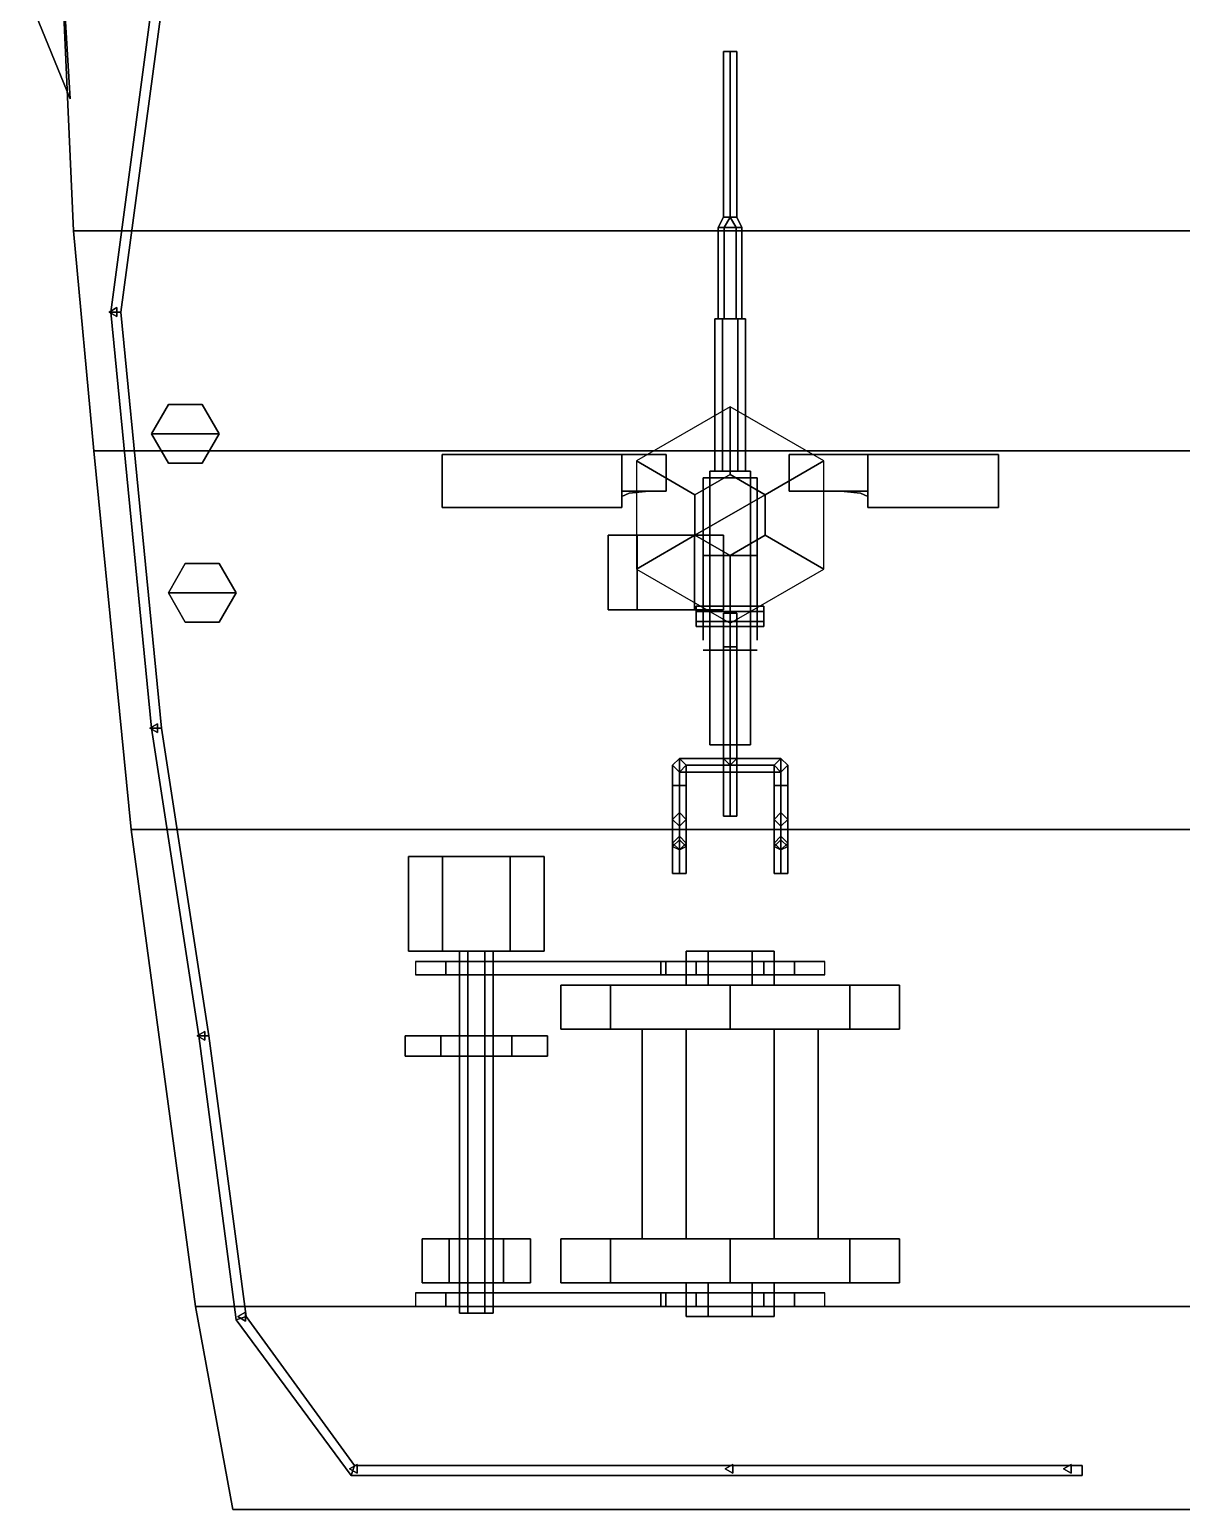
# Model space of a CAD drawing. Header units: millimetres. Extents: x -5.1 to 5.1, y -40.8 to 17.6.
# Drawn here: x -5.07 to -1.667, y -17.38 to -13.005 of the extents above; entities that cross this region are included whole.
import ezdxf

# ---------------------------------------------------------------- set-up
doc = ezdxf.new("R2010")
doc.units = ezdxf.units.MM
for name, color, linetype in [('gun', 1, 'Continuous'), ('sleeve', 5, 'Continuous'), ('turret', 2, 'Continuous')]:
    doc.layers.add(name, color=color, linetype=linetype)

msp = doc.modelspace()

# ---------------------------------------------------------------- linework, layer by layer
for points in [[(-5.07, -12.72, 0.15), (-4.98, -12.72, 0.15), (-4.95, -13.21, 0.2), (-5.06, -12.94, 0.17)], [(-5.06, -12.94, 0.35), (-4.95, -13.21, 0.33), (-4.98, -12.72, 0.37), (-5.07, -12.72, 0.37)], [(4.98, -12.72, 2.76), (-4.98, -12.72, 2.76), (-4.94, -13.6, 2.76), (4.94, -13.6, 2.76)], [(4.94, -13.6, -0.89), (-4.94, -13.6, -0.89), (-4.98, -12.72, -1.02), (4.98, -12.72, -1.02)], [(-4.94, -13.6, -0.89), (-4.94, -13.6, 2.76), (-4.98, -12.72, 2.76), (-4.98, -12.72, -1.02)], [(-4.69, -12.79, 3.64), (-4.66, -12.79, 3.64), (-4.8, -13.84, 3.68), (-4.83, -13.84, 3.68)], [(-4.83, -13.84, 3.68), (-4.8, -13.84, 3.68), (-4.66, -12.79, 3.64), (-4.69, -12.79, 3.64)], [(-5.06, -12.94, 0.17), (-4.95, -13.21, 0.2), (-4.95, -13.21, 0.33), (-5.06, -12.94, 0.35)], [(4.88, -14.25, -0.78), (-4.88, -14.25, -0.78), (-4.94, -13.6, -0.89), (4.94, -13.6, -0.89)], [(4.94, -13.6, 2.76), (-4.94, -13.6, 2.76), (-4.88, -14.25, 2.76), (4.88, -14.25, 2.76)], [(-4.88, -14.25, -0.78), (-4.88, -14.25, 2.76), (-4.94, -13.6, 2.76), (-4.94, -13.6, -0.89)], [(-4.8125, -13.827, 2.76), (-4.835, -13.84, 2.76), (-4.835, -13.84, 3.68), (-4.8125, -13.827, 3.68)], [(-4.835, -13.84, 2.76), (-4.8125, -13.853, 2.76), (-4.8125, -13.853, 3.68), (-4.835, -13.84, 3.68)], [(-4.83, -13.84, 3.68), (-4.8, -13.84, 3.68), (-4.68, -15.07, 3.68), (-4.71, -15.07, 3.68)], [(-4.71, -15.07, 3.68), (-4.68, -15.07, 3.68), (-4.8, -13.84, 3.68), (-4.83, -13.84, 3.68)], [(-4.8125, -13.853, 2.76), (-4.8125, -13.827, 2.76), (-4.8125, -13.827, 3.68), (-4.8125, -13.853, 3.68)], [(-4.66, -14.1134, 2.76), (-4.71, -14.2, 2.76), (-4.71, -14.2, 3.14), (-4.66, -14.1134, 3.14)], [(-4.56, -14.1134, 3.14), (-4.66, -14.1134, 3.14), (-4.71, -14.2, 3.14), (-4.51, -14.2, 3.14)], [(-4.56, -14.1134, 2.76), (-4.66, -14.1134, 2.76), (-4.66, -14.1134, 3.14), (-4.56, -14.1134, 3.14)], [(-4.51, -14.2, 2.76), (-4.56, -14.1134, 2.76), (-4.56, -14.1134, 3.14), (-4.51, -14.2, 3.14)], [(-3.1039, -14.38, 3.76), (-3, -14.32, 3.76), (-3, -14.12, 2.76), (-3.2771, -14.28, 2.76)], [(-3, -14.32, 3.76), (-2.8961, -14.38, 3.76), (-2.7229, -14.28, 2.76), (-3, -14.12, 2.76)], [(-4.71, -14.2, 2.76), (-4.66, -14.2866, 2.76), (-4.66, -14.2866, 3.14), (-4.71, -14.2, 3.14)], [(-4.51, -14.2, 3.14), (-4.71, -14.2, 3.14), (-4.66, -14.2866, 3.14), (-4.56, -14.2866, 3.14)], [(-4.56, -14.2866, 2.76), (-4.51, -14.2, 2.76), (-4.51, -14.2, 3.14), (-4.56, -14.2866, 3.14)], [(4.88, -14.25, 2.76), (-4.88, -14.25, 2.76), (-4.77, -15.37, 2.76), (4.77, -15.37, 2.76)], [(4.77, -15.37, -0.53), (-4.77, -15.37, -0.53), (-4.88, -14.25, -0.78), (4.88, -14.25, -0.78)], [(-4.77, -15.37, -0.53), (-4.77, -15.37, 2.76), (-4.88, -14.25, 2.76), (-4.88, -14.25, -0.78)], [(-4.66, -14.2866, 2.76), (-4.56, -14.2866, 2.76), (-4.56, -14.2866, 3.14), (-4.66, -14.2866, 3.14)], [(-3.1039, -14.5, 3.76), (-3.1039, -14.38, 3.76), (-3.2771, -14.28, 2.76), (-3.2771, -14.6, 2.76)], [(-2.8961, -14.38, 3.76), (-2.8961, -14.5, 3.76), (-2.7229, -14.6, 2.76), (-2.7229, -14.28, 2.76)], [(-3, -14.56, 3.76), (-3.1039, -14.5, 3.76), (-3.2771, -14.6, 2.76), (-3, -14.76, 2.76)], [(-2.8961, -14.5, 3.76), (-3, -14.56, 3.76), (-3, -14.76, 2.76), (-2.7229, -14.6, 2.76)], [(-4.61, -14.5834, 2.76), (-4.66, -14.67, 2.76), (-4.66, -14.67, 3.14), (-4.61, -14.5834, 3.14)], [(-4.51, -14.5834, 3.14), (-4.61, -14.5834, 3.14), (-4.66, -14.67, 3.14), (-4.46, -14.67, 3.14)], [(-4.51, -14.5834, 2.76), (-4.61, -14.5834, 2.76), (-4.61, -14.5834, 3.14), (-4.51, -14.5834, 3.14)], [(-4.46, -14.67, 2.76), (-4.51, -14.5834, 2.76), (-4.51, -14.5834, 3.14), (-4.46, -14.67, 3.14)], [(-4.66, -14.67, 2.76), (-4.61, -14.7566, 2.76), (-4.61, -14.7566, 3.14), (-4.66, -14.67, 3.14)], [(-4.46, -14.67, 3.14), (-4.66, -14.67, 3.14), (-4.61, -14.7566, 3.14), (-4.51, -14.7566, 3.14)], [(-4.51, -14.7566, 2.76), (-4.46, -14.67, 2.76), (-4.46, -14.67, 3.14), (-4.51, -14.7566, 3.14)], [(-4.61, -14.7566, 2.76), (-4.51, -14.7566, 2.76), (-4.51, -14.7566, 3.14), (-4.61, -14.7566, 3.14)], [(-4.6925, -15.057, 2.76), (-4.715, -15.07, 2.76), (-4.715, -15.07, 3.68), (-4.6925, -15.057, 3.68)], [(-4.715, -15.07, 2.76), (-4.6925, -15.083, 2.76), (-4.6925, -15.083, 3.68), (-4.715, -15.07, 3.68)], [(-4.71, -15.07, 3.68), (-4.68, -15.07, 3.68), (-4.54, -15.98, 3.68), (-4.57, -15.98, 3.68)], [(-4.57, -15.98, 3.68), (-4.54, -15.98, 3.68), (-4.68, -15.07, 3.68), (-4.71, -15.07, 3.68)], [(-4.6925, -15.083, 2.76), (-4.6925, -15.057, 2.76), (-4.6925, -15.057, 3.68), (-4.6925, -15.083, 3.68)], [(4.58, -16.78, -0.09), (-4.58, -16.78, -0.09), (-4.77, -15.37, -0.53), (4.77, -15.37, -0.53)], [(4.77, -15.37, 2.76), (-4.77, -15.37, 2.76), (-4.58, -16.78, 2.76), (4.58, -16.78, 2.76)], [(-4.58, -16.78, -0.09), (-4.58, -16.78, 2.76), (-4.77, -15.37, 2.76), (-4.77, -15.37, -0.53)], [(-3.95, -15.73, 3.19), (-3.85, -15.73, 3.3632), (-3.85, -15.45, 3.3632), (-3.95, -15.45, 3.19)], [(-3.85, -15.73, 3.0168), (-3.95, -15.73, 3.19), (-3.95, -15.45, 3.19), (-3.85, -15.45, 3.0168)], [(-3.85, -15.45, 3.3632), (-3.65, -15.45, 3.3632), (-3.55, -15.45, 3.19), (-3.95, -15.45, 3.19)], [(-3.95, -15.45, 3.19), (-3.55, -15.45, 3.19), (-3.65, -15.45, 3.0168), (-3.85, -15.45, 3.0168)], [(-3.85, -15.73, 3.3632), (-3.65, -15.73, 3.3632), (-3.65, -15.45, 3.3632), (-3.85, -15.45, 3.3632)], [(-3.65, -15.73, 3.0168), (-3.85, -15.73, 3.0168), (-3.85, -15.45, 3.0168), (-3.65, -15.45, 3.0168)], [(-3.65, -15.73, 3.3632), (-3.55, -15.73, 3.19), (-3.55, -15.45, 3.19), (-3.65, -15.45, 3.3632)], [(-3.55, -15.73, 3.19), (-3.65, -15.73, 3.0168), (-3.65, -15.45, 3.0168), (-3.55, -15.45, 3.19)], [(-3.95, -15.73, 3.19), (-3.55, -15.73, 3.19), (-3.65, -15.73, 3.3632), (-3.85, -15.73, 3.3632)], [(-3.85, -15.73, 3.0168), (-3.65, -15.73, 3.0168), (-3.55, -15.73, 3.19), (-3.95, -15.73, 3.19)], [(-3.8, -16.8, 3.19), (-3.775, -16.8, 3.2333), (-3.775, -15.73, 3.2333), (-3.8, -15.73, 3.19)], [(-3.775, -16.8, 3.1467), (-3.8, -16.8, 3.19), (-3.8, -15.73, 3.19), (-3.775, -15.73, 3.1467)], [(-3.775, -16.8, 3.2333), (-3.725, -16.8, 3.2333), (-3.725, -15.73, 3.2333), (-3.775, -15.73, 3.2333)], [(-3.725, -16.8, 3.1467), (-3.775, -16.8, 3.1467), (-3.775, -15.73, 3.1467), (-3.725, -15.73, 3.1467)], [(-3.725, -16.8, 3.2333), (-3.7, -16.8, 3.19), (-3.7, -15.73, 3.19), (-3.725, -15.73, 3.2333)], [(-3.7, -16.8, 3.19), (-3.725, -16.8, 3.1467), (-3.725, -15.73, 3.1467), (-3.7, -15.73, 3.19)], [(-2.87, -15.73, 3.37), (-3.13, -15.73, 3.37), (-3.065, -15.73, 3.4826), (-2.935, -15.73, 3.4826)], [(-3.065, -15.73, 3.4826), (-3.13, -15.73, 3.37), (-3.13, -15.83, 3.37), (-3.065, -15.83, 3.4826)], [(-2.935, -15.73, 3.2574), (-3.065, -15.73, 3.2574), (-3.13, -15.73, 3.37), (-2.87, -15.73, 3.37)], [(-3.13, -15.73, 3.37), (-3.065, -15.73, 3.2574), (-3.065, -15.83, 3.2574), (-3.13, -15.83, 3.37)], [(-3.065, -15.73, 3.2574), (-2.935, -15.73, 3.2574), (-2.935, -15.83, 3.2574), (-3.065, -15.83, 3.2574)], [(-2.935, -15.73, 3.4826), (-3.065, -15.73, 3.4826), (-3.065, -15.83, 3.4826), (-2.935, -15.83, 3.4826)], [(-2.87, -15.73, 3.37), (-2.935, -15.73, 3.4826), (-2.935, -15.83, 3.4826), (-2.87, -15.83, 3.37)], [(-2.935, -15.73, 3.2574), (-2.87, -15.73, 3.37), (-2.87, -15.83, 3.37), (-2.935, -15.83, 3.2574)], [(-3.84, -15.76, 3.27), (-3.93, -15.76, 2.76), (-3.93, -15.8, 2.76), (-3.84, -15.8, 3.27)], [(-3.2048, -15.76, 3.27), (-3.28, -15.76, 2.76), (-3.93, -15.76, 2.76), (-3.84, -15.76, 3.27)], [(-3.2048, -15.76, 3.27), (-3.84, -15.76, 3.27), (-3.84, -15.8, 3.27), (-3.2048, -15.8, 3.27)], [(-2.81, -15.76, 3.37), (-2.72, -15.76, 2.76), (-3.28, -15.76, 2.76), (-3.19, -15.76, 3.37)], [(-3.19, -15.76, 3.37), (-3.2048, -15.76, 3.27), (-3.2048, -15.8, 3.27), (-3.19, -15.8, 3.37)], [(-2.9, -15.76, 3.54), (-2.81, -15.76, 3.37), (-3.19, -15.76, 3.37), (-3.1, -15.76, 3.54)], [(-3.1, -15.76, 3.54), (-3.19, -15.76, 3.37), (-3.19, -15.8, 3.37), (-3.1, -15.8, 3.54)], [(-3.1, -15.8, 3.54), (-2.9, -15.8, 3.54), (-2.9, -15.76, 3.54), (-3.1, -15.76, 3.54)], [(-2.9, -15.8, 3.54), (-2.81, -15.8, 3.37), (-2.81, -15.76, 3.37), (-2.9, -15.76, 3.54)], [(-2.81, -15.8, 3.37), (-2.72, -15.8, 2.76), (-2.72, -15.76, 2.76), (-2.81, -15.76, 3.37)], [(-3.93, -15.8, 2.76), (-3.28, -15.8, 2.76), (-3.2048, -15.8, 3.27), (-3.84, -15.8, 3.27)], [(-3.5, -15.96, 3.37), (-3.3536, -15.96, 3.7236), (-3.3536, -15.83, 3.7236), (-3.5, -15.83, 3.37)], [(-3.3536, -15.96, 3.0164), (-3.5, -15.96, 3.37), (-3.5, -15.83, 3.37), (-3.3536, -15.83, 3.0164)], [(-3, -15.83, 2.87), (-3.3536, -15.83, 3.0164), (-3.5, -15.83, 3.37), (-2.6464, -15.83, 3.0164)], [(-2.6464, -15.83, 3.0164), (-3.5, -15.83, 3.37), (-3.3536, -15.83, 3.7236), (-2.5, -15.83, 3.37)], [(-3.3536, -15.96, 3.7236), (-3, -15.96, 3.87), (-3, -15.83, 3.87), (-3.3536, -15.83, 3.7236)], [(-3, -15.96, 2.87), (-3.3536, -15.96, 3.0164), (-3.3536, -15.83, 3.0164), (-3, -15.83, 2.87)], [(-2.5, -15.83, 3.37), (-3.3536, -15.83, 3.7236), (-3, -15.83, 3.87), (-2.6464, -15.83, 3.7236)], [(-3.28, -15.8, 2.76), (-2.72, -15.8, 2.76), (-2.81, -15.8, 3.37), (-3.19, -15.8, 3.37)], [(-3.19, -15.8, 3.37), (-2.81, -15.8, 3.37), (-2.9, -15.8, 3.54), (-3.1, -15.8, 3.54)], [(-3, -15.96, 3.87), (-2.6464, -15.96, 3.7236), (-2.6464, -15.83, 3.7236), (-3, -15.83, 3.87)], [(-2.6464, -15.96, 3.0164), (-3, -15.96, 2.87), (-3, -15.83, 2.87), (-2.6464, -15.83, 3.0164)], [(-2.6464, -15.96, 3.7236), (-2.5, -15.96, 3.37), (-2.5, -15.83, 3.37), (-2.6464, -15.83, 3.7236)], [(-2.5, -15.96, 3.37), (-2.6464, -15.96, 3.0164), (-2.6464, -15.83, 3.0164), (-2.5, -15.83, 3.37)], [(-4.5525, -15.967, 2.76), (-4.575, -15.98, 2.76), (-4.575, -15.98, 3.68), (-4.5525, -15.967, 3.68)], [(-4.5525, -15.993, 2.76), (-4.5525, -15.967, 2.76), (-4.5525, -15.967, 3.68), (-4.5525, -15.993, 3.68)], [(-3.5, -15.96, 3.37), (-2.6464, -15.96, 3.0164), (-2.5, -15.96, 3.37), (-3.3536, -15.96, 3.7236)], [(-3.3536, -15.96, 3.0164), (-3, -15.96, 2.87), (-2.6464, -15.96, 3.0164), (-3.5, -15.96, 3.37)], [(-3.3536, -15.96, 3.7236), (-2.5, -15.96, 3.37), (-2.6464, -15.96, 3.7236), (-3, -15.96, 3.87)], [(-3.26, -16.58, 3.37), (-3.13, -16.58, 3.5952), (-3.13, -15.96, 3.5952), (-3.26, -15.96, 3.37)], [(-3.13, -16.58, 3.1448), (-3.26, -16.58, 3.37), (-3.26, -15.96, 3.37), (-3.13, -15.96, 3.1448)], [(-3.13, -16.58, 3.5952), (-2.87, -16.58, 3.5952), (-2.87, -15.96, 3.5952), (-3.13, -15.96, 3.5952)], [(-2.87, -16.58, 3.1448), (-3.13, -16.58, 3.1448), (-3.13, -15.96, 3.1448), (-2.87, -15.96, 3.1448)], [(-2.87, -16.58, 3.5952), (-2.74, -16.58, 3.37), (-2.74, -15.96, 3.37), (-2.87, -15.96, 3.5952)], [(-2.74, -16.58, 3.37), (-2.87, -16.58, 3.1448), (-2.87, -15.96, 3.1448), (-2.74, -15.96, 3.37)], [(-4.575, -15.98, 2.76), (-4.5525, -15.993, 2.76), (-4.5525, -15.993, 3.68), (-4.575, -15.98, 3.68)], [(-4.57, -15.98, 3.68), (-4.54, -15.98, 3.68), (-4.43, -16.81, 3.68), (-4.46, -16.82, 3.68)], [(-4.46, -16.82, 3.68), (-4.43, -16.81, 3.68), (-4.54, -15.98, 3.68), (-4.57, -15.98, 3.68)], [(-3.96, -16.04, 3.19), (-3.855, -16.04, 3.3719), (-3.855, -15.98, 3.3719), (-3.96, -15.98, 3.19)], [(-3.855, -16.04, 3.0081), (-3.96, -16.04, 3.19), (-3.96, -15.98, 3.19), (-3.855, -15.98, 3.0081)], [(-3.855, -15.98, 3.3719), (-3.645, -15.98, 3.3719), (-3.54, -15.98, 3.19), (-3.96, -15.98, 3.19)], [(-3.96, -15.98, 3.19), (-3.54, -15.98, 3.19), (-3.645, -15.98, 3.0081), (-3.855, -15.98, 3.0081)], [(-3.855, -16.04, 3.3719), (-3.645, -16.04, 3.3719), (-3.645, -15.98, 3.3719), (-3.855, -15.98, 3.3719)], [(-3.645, -16.04, 3.0081), (-3.855, -16.04, 3.0081), (-3.855, -15.98, 3.0081), (-3.645, -15.98, 3.0081)], [(-3.645, -16.04, 3.3719), (-3.54, -16.04, 3.19), (-3.54, -15.98, 3.19), (-3.645, -15.98, 3.3719)], [(-3.54, -16.04, 3.19), (-3.645, -16.04, 3.0081), (-3.645, -15.98, 3.0081), (-3.54, -15.98, 3.19)], [(-3.96, -16.04, 3.19), (-3.54, -16.04, 3.19), (-3.645, -16.04, 3.3719), (-3.855, -16.04, 3.3719)], [(-3.855, -16.04, 3.0081), (-3.645, -16.04, 3.0081), (-3.54, -16.04, 3.19), (-3.96, -16.04, 3.19)], [(-3.91, -16.71, 3.19), (-3.83, -16.71, 3.3286), (-3.83, -16.58, 3.3286), (-3.91, -16.58, 3.19)], [(-3.83, -16.71, 3.0514), (-3.91, -16.71, 3.19), (-3.91, -16.58, 3.19), (-3.83, -16.58, 3.0514)], [(-3.83, -16.58, 3.3286), (-3.67, -16.58, 3.3286), (-3.59, -16.58, 3.19), (-3.91, -16.58, 3.19)], [(-3.91, -16.58, 3.19), (-3.59, -16.58, 3.19), (-3.67, -16.58, 3.0514), (-3.83, -16.58, 3.0514)], [(-3.83, -16.71, 3.3286), (-3.67, -16.71, 3.3286), (-3.67, -16.58, 3.3286), (-3.83, -16.58, 3.3286)], [(-3.67, -16.71, 3.0514), (-3.83, -16.71, 3.0514), (-3.83, -16.58, 3.0514), (-3.67, -16.58, 3.0514)], [(-3.67, -16.71, 3.3286), (-3.59, -16.71, 3.19), (-3.59, -16.58, 3.19), (-3.67, -16.58, 3.3286)], [(-3.59, -16.71, 3.19), (-3.67, -16.71, 3.0514), (-3.67, -16.58, 3.0514), (-3.59, -16.58, 3.19)], [(-3.5, -16.71, 3.37), (-3.3536, -16.71, 3.7236), (-3.3536, -16.58, 3.7236), (-3.5, -16.58, 3.37)], [(-3.3536, -16.71, 3.0164), (-3.5, -16.71, 3.37), (-3.5, -16.58, 3.37), (-3.3536, -16.58, 3.0164)], [(-2.6464, -16.58, 3.0164), (-3.5, -16.58, 3.37), (-3.3536, -16.58, 3.7236), (-2.5, -16.58, 3.37)], [(-3, -16.58, 2.87), (-3.3536, -16.58, 3.0164), (-3.5, -16.58, 3.37), (-2.6464, -16.58, 3.0164)], [(-3.3536, -16.71, 3.7236), (-3, -16.71, 3.87), (-3, -16.58, 3.87), (-3.3536, -16.58, 3.7236)], [(-3, -16.71, 2.87), (-3.3536, -16.71, 3.0164), (-3.3536, -16.58, 3.0164), (-3, -16.58, 2.87)], [(-2.5, -16.58, 3.37), (-3.3536, -16.58, 3.7236), (-3, -16.58, 3.87), (-2.6464, -16.58, 3.7236)], [(-3, -16.71, 3.87), (-2.6464, -16.71, 3.7236), (-2.6464, -16.58, 3.7236), (-3, -16.58, 3.87)], [(-2.6464, -16.71, 3.0164), (-3, -16.71, 2.87), (-3, -16.58, 2.87), (-2.6464, -16.58, 3.0164)], [(-2.6464, -16.71, 3.7236), (-2.5, -16.71, 3.37), (-2.5, -16.58, 3.37), (-2.6464, -16.58, 3.7236)], [(-2.5, -16.71, 3.37), (-2.6464, -16.71, 3.0164), (-2.6464, -16.58, 3.0164), (-2.5, -16.58, 3.37)], [(-3.91, -16.71, 3.19), (-3.59, -16.71, 3.19), (-3.67, -16.71, 3.3286), (-3.83, -16.71, 3.3286)], [(-3.83, -16.71, 3.0514), (-3.67, -16.71, 3.0514), (-3.59, -16.71, 3.19), (-3.91, -16.71, 3.19)], [(-3.5, -16.71, 3.37), (-2.6464, -16.71, 3.0164), (-2.5, -16.71, 3.37), (-3.3536, -16.71, 3.7236)], [(-3.3536, -16.71, 3.0164), (-3, -16.71, 2.87), (-2.6464, -16.71, 3.0164), (-3.5, -16.71, 3.37)], [(-3.3536, -16.71, 3.7236), (-2.5, -16.71, 3.37), (-2.6464, -16.71, 3.7236), (-3, -16.71, 3.87)], [(-3.13, -16.81, 3.37), (-3.065, -16.81, 3.4826), (-3.065, -16.71, 3.4826), (-3.13, -16.71, 3.37)], [(-3.065, -16.81, 3.2574), (-3.13, -16.81, 3.37), (-3.13, -16.71, 3.37), (-3.065, -16.71, 3.2574)], [(-3.065, -16.81, 3.4826), (-2.935, -16.81, 3.4826), (-2.935, -16.71, 3.4826), (-3.065, -16.71, 3.4826)], [(-2.935, -16.81, 3.2574), (-3.065, -16.81, 3.2574), (-3.065, -16.71, 3.2574), (-2.935, -16.71, 3.2574)], [(-2.935, -16.81, 3.4826), (-2.87, -16.81, 3.37), (-2.87, -16.71, 3.37), (-2.935, -16.71, 3.4826)], [(-2.87, -16.81, 3.37), (-2.935, -16.81, 3.2574), (-2.935, -16.71, 3.2574), (-2.87, -16.71, 3.37)], [(-3.28, -16.74, 2.76), (-3.93, -16.74, 2.76), (-3.84, -16.74, 3.27), (-3.2048, -16.74, 3.27)], [(-3.84, -16.74, 3.27), (-3.93, -16.74, 2.76), (-3.93, -16.78, 2.76), (-3.84, -16.78, 3.27)], [(-3.2048, -16.74, 3.27), (-3.84, -16.74, 3.27), (-3.84, -16.78, 3.27), (-3.2048, -16.78, 3.27)], [(-2.72, -16.74, 2.76), (-3.28, -16.74, 2.76), (-3.19, -16.74, 3.37), (-2.81, -16.74, 3.37)], [(-3.19, -16.74, 3.37), (-3.2048, -16.74, 3.27), (-3.2048, -16.78, 3.27), (-3.19, -16.78, 3.37)], [(-2.81, -16.74, 3.37), (-3.19, -16.74, 3.37), (-3.1, -16.74, 3.54), (-2.9, -16.74, 3.54)], [(-3.1, -16.74, 3.54), (-3.19, -16.74, 3.37), (-3.19, -16.78, 3.37), (-3.1, -16.78, 3.54)], [(-2.9, -16.74, 3.54), (-3.1, -16.74, 3.54), (-3.1, -16.78, 3.54), (-2.9, -16.78, 3.54)], [(-2.9, -16.78, 3.54), (-2.81, -16.78, 3.37), (-2.81, -16.74, 3.37), (-2.9, -16.74, 3.54)], [(-2.81, -16.78, 3.37), (-2.72, -16.78, 2.76), (-2.72, -16.74, 2.76), (-2.81, -16.74, 3.37)], [(4.47, -17.38, 2.68), (-4.47, -17.38, 2.68), (-4.58, -16.78, -0.09), (4.58, -16.78, -0.09)], [(4.58, -16.78, 2.76), (-4.58, -16.78, 2.76), (-4.47, -17.38, 2.76), (4.47, -17.38, 2.76)], [(-4.47, -17.38, 2.68), (-4.47, -17.38, 2.76), (-4.58, -16.78, 2.76), (-4.58, -16.78, -0.09)], [(-4.4325, -16.797, 2.76), (-4.455, -16.81, 2.76), (-4.455, -16.81, 3.68), (-4.4325, -16.797, 3.68)], [(-4.4325, -16.823, 2.76), (-4.4325, -16.797, 2.76), (-4.4325, -16.797, 3.68), (-4.4325, -16.823, 3.68)], [(-3.84, -16.78, 3.27), (-3.93, -16.78, 2.76), (-3.28, -16.78, 2.76), (-3.2048, -16.78, 3.27)], [(-3.19, -16.78, 3.37), (-3.28, -16.78, 2.76), (-2.72, -16.78, 2.76), (-2.81, -16.78, 3.37)], [(-3.1, -16.78, 3.54), (-3.19, -16.78, 3.37), (-2.81, -16.78, 3.37), (-2.9, -16.78, 3.54)], [(-4.12, -17.28, 3.68), (-4.11, -17.25, 3.68), (-4.43, -16.81, 3.68), (-4.46, -16.82, 3.68)], [(-4.46, -16.82, 3.68), (-4.43, -16.81, 3.68), (-4.11, -17.25, 3.68), (-4.12, -17.28, 3.68)], [(-4.455, -16.81, 2.76), (-4.4325, -16.823, 2.76), (-4.4325, -16.823, 3.68), (-4.455, -16.81, 3.68)], [(-3.8, -16.8, 3.19), (-3.7, -16.8, 3.19), (-3.725, -16.8, 3.2333), (-3.775, -16.8, 3.2333)], [(-3.775, -16.8, 3.1467), (-3.725, -16.8, 3.1467), (-3.7, -16.8, 3.19), (-3.8, -16.8, 3.19)], [(-3.13, -16.81, 3.37), (-2.87, -16.81, 3.37), (-2.935, -16.81, 3.4826), (-3.065, -16.81, 3.4826)], [(-3.065, -16.81, 3.2574), (-2.935, -16.81, 3.2574), (-2.87, -16.81, 3.37), (-3.13, -16.81, 3.37)], [(-4.1025, -17.247, 2.76), (-4.125, -17.26, 2.76), (-4.125, -17.26, 3.68), (-4.1025, -17.247, 3.68)], [(-4.125, -17.26, 2.76), (-4.1025, -17.273, 2.76), (-4.1025, -17.273, 3.68), (-4.125, -17.26, 3.68)], [(-4.12, -17.28, 3.68), (-4.11, -17.25, 3.68), (-1.96, -17.25, 3.68), (-1.96, -17.28, 3.68)], [(-1.96, -17.28, 3.68), (-1.96, -17.25, 3.68), (-4.11, -17.25, 3.68), (-4.12, -17.28, 3.68)], [(-4.1025, -17.273, 2.76), (-4.1025, -17.247, 2.76), (-4.1025, -17.247, 3.68), (-4.1025, -17.273, 3.68)], [(-2.9925, -17.247, 2.76), (-3.015, -17.26, 2.76), (-3.015, -17.26, 3.68), (-2.9925, -17.247, 3.68)], [(-3.015, -17.26, 2.76), (-2.9925, -17.273, 2.76), (-2.9925, -17.273, 3.68), (-3.015, -17.26, 3.68)], [(-2.9925, -17.273, 2.76), (-2.9925, -17.247, 2.76), (-2.9925, -17.247, 3.68), (-2.9925, -17.273, 3.68)], [(-1.9925, -17.247, 2.76), (-2.015, -17.26, 2.76), (-2.015, -17.26, 3.68), (-1.9925, -17.247, 3.68)], [(-2.015, -17.26, 2.76), (-1.9925, -17.273, 2.76), (-1.9925, -17.273, 3.68), (-2.015, -17.26, 3.68)], [(-1.9925, -17.273, 2.76), (-1.9925, -17.247, 2.76), (-1.9925, -17.247, 3.68), (-1.9925, -17.273, 3.68)], [(4.47, -17.38, 2.76), (-4.47, -17.38, 2.76), (-4.47, -17.38, 2.68), (4.47, -17.38, 2.68)]]:
    msp.add_3dface(points)
at = {"layer": 'gun'}
for points in [[(-3, -13.07, 4.01), (-3.02, -13.07, 3.99), (-3.02, -13.56, 3.99), (-3, -13.56, 4.01)], [(-3.02, -13.07, 3.99), (-3, -13.07, 3.97), (-3, -13.56, 3.97), (-3.02, -13.56, 3.99)], [(-2.98, -13.07, 3.99), (-3, -13.07, 3.97), (-3.02, -13.07, 3.99), (-3, -13.07, 4.01)], [(-2.98, -13.07, 3.99), (-3, -13.07, 4.01), (-3, -13.56, 4.01), (-2.98, -13.56, 3.99)], [(-3, -13.07, 3.97), (-2.98, -13.07, 3.99), (-2.98, -13.56, 3.99), (-3, -13.56, 3.97)]]:
    msp.add_3dface(points, dxfattribs=at)
at = {"layer": 'sleeve'}
for points in [[(-3, -13.56, 4.01), (-3.02, -13.56, 3.99), (-3.035, -13.59, 3.99), (-3.0175, -13.59, 4.0203)], [(-3.02, -13.56, 3.99), (-3, -13.56, 3.97), (-3.0175, -13.59, 3.9597), (-3.035, -13.59, 3.99)], [(-3, -13.56, 4.01), (-3, -13.56, 4.01), (-3.0175, -13.59, 4.0203), (-2.9825, -13.59, 4.0203)], [(-3, -13.56, 3.97), (-3, -13.56, 3.97), (-2.9825, -13.59, 3.9597), (-3.0175, -13.59, 3.9597)], [(-2.98, -13.56, 3.99), (-3, -13.56, 4.01), (-2.9825, -13.59, 4.0203), (-2.965, -13.59, 3.99)], [(-3, -13.56, 3.97), (-2.98, -13.56, 3.99), (-2.965, -13.59, 3.99), (-2.9825, -13.59, 3.9597)], [(-3.0175, -13.59, 4.0203), (-3.035, -13.59, 3.99), (-3.035, -13.86, 3.99), (-3.0175, -13.86, 4.0203)], [(-3.035, -13.59, 3.99), (-3.0175, -13.59, 3.9597), (-3.0175, -13.86, 3.9597), (-3.035, -13.86, 3.99)], [(-2.9825, -13.59, 4.0203), (-3.0175, -13.59, 4.0203), (-3.0175, -13.86, 4.0203), (-2.9825, -13.86, 4.0203)], [(-3.0175, -13.59, 3.9597), (-2.9825, -13.59, 3.9597), (-2.9825, -13.86, 3.9597), (-3.0175, -13.86, 3.9597)], [(-2.965, -13.59, 3.99), (-2.9825, -13.59, 4.0203), (-2.9825, -13.86, 4.0203), (-2.965, -13.86, 3.99)], [(-2.9825, -13.59, 3.9597), (-2.965, -13.59, 3.99), (-2.965, -13.86, 3.99), (-2.9825, -13.86, 3.9597)], [(-3.0225, -13.86, 4.029), (-3.045, -13.86, 3.99), (-3.045, -14.31, 3.99), (-3.0225, -14.31, 4.029)], [(-3.045, -13.86, 3.99), (-3.0225, -13.86, 3.951), (-3.0225, -14.31, 3.951), (-3.045, -14.31, 3.99)], [(-2.955, -13.86, 3.99), (-3.045, -13.86, 3.99), (-3.0225, -13.86, 4.029), (-2.9775, -13.86, 4.029)], [(-2.9775, -13.86, 3.951), (-3.0225, -13.86, 3.951), (-3.045, -13.86, 3.99), (-2.955, -13.86, 3.99)], [(-2.9775, -13.86, 4.029), (-3.0225, -13.86, 4.029), (-3.0225, -14.31, 4.029), (-2.9775, -14.31, 4.029)], [(-3.0225, -13.86, 3.951), (-2.9775, -13.86, 3.951), (-2.9775, -14.31, 3.951), (-3.0225, -14.31, 3.951)], [(-2.955, -13.86, 3.99), (-2.9775, -13.86, 4.029), (-2.9775, -14.31, 4.029), (-2.955, -14.31, 3.99)], [(-2.9775, -13.86, 3.951), (-2.955, -13.86, 3.99), (-2.955, -14.31, 3.99), (-2.9775, -14.31, 3.951)], [(-3.06, -15.12, 4.06), (-2.94, -15.12, 4.06), (-2.94, -14.31, 4.06), (-3.06, -14.31, 4.06)], [(-3.06, -14.31, 4.06), (-3.06, -14.31, 3.94), (-3.06, -15.12, 3.94), (-3.06, -15.12, 4.06)], [(-2.94, -14.31, 4.06), (-2.94, -14.31, 3.94), (-3.06, -14.31, 3.94), (-3.06, -14.31, 4.06)], [(-3.06, -14.31, 3.94), (-2.94, -14.31, 3.94), (-2.94, -15.12, 3.94), (-3.06, -15.12, 3.94)], [(-2.94, -15.12, 4.06), (-2.94, -15.12, 3.94), (-2.94, -14.31, 3.94), (-2.94, -14.31, 4.06)], [(-3.275, -14.5, 4.2672), (-3.36, -14.5, 4.12), (-3.36, -14.72, 4.12), (-3.275, -14.72, 4.2672)], [(-3.36, -14.5, 4.12), (-3.275, -14.5, 3.9728), (-3.275, -14.72, 3.9728), (-3.36, -14.72, 4.12)], [(-3.02, -14.5, 4.12), (-3.36, -14.5, 4.12), (-3.275, -14.5, 4.2672), (-3.105, -14.5, 4.2672)], [(-3.105, -14.5, 3.9728), (-3.275, -14.5, 3.9728), (-3.36, -14.5, 4.12), (-3.02, -14.5, 4.12)], [(-3.105, -14.5, 4.2672), (-3.275, -14.5, 4.2672), (-3.275, -14.72, 4.2672), (-3.105, -14.72, 4.2672)], [(-3.275, -14.5, 3.9728), (-3.105, -14.5, 3.9728), (-3.105, -14.72, 3.9728), (-3.275, -14.72, 3.9728)], [(-3.02, -14.5, 4.12), (-3.105, -14.5, 4.2672), (-3.105, -14.72, 4.2672), (-3.02, -14.72, 4.12)], [(-3.105, -14.5, 3.9728), (-3.02, -14.5, 4.12), (-3.02, -14.72, 4.12), (-3.105, -14.72, 3.9728)], [(-3.275, -14.72, 3.9728), (-3.105, -14.72, 3.9728), (-3.02, -14.72, 4.12), (-3.36, -14.72, 4.12)], [(-3.36, -14.72, 4.12), (-3.02, -14.72, 4.12), (-3.105, -14.72, 4.2672), (-3.275, -14.72, 4.2672)], [(-2.9, -14.725, 4.006), (-2.9, -14.71, 3.98), (-3.1, -14.71, 3.98), (-3.1, -14.725, 4.006)], [(-2.9, -14.71, 3.98), (-2.9, -14.725, 3.954), (-3.1, -14.725, 3.954), (-3.1, -14.71, 3.98)], [(-3.1, -14.755, 4.006), (-3.1, -14.725, 4.006), (-3.1, -14.71, 3.98), (-3.1, -14.77, 3.98)], [(-3.1, -14.77, 3.98), (-3.1, -14.71, 3.98), (-3.1, -14.725, 3.954), (-3.1, -14.755, 3.954)], [(-2.9, -14.755, 4.006), (-2.9, -14.725, 4.006), (-3.1, -14.725, 4.006), (-3.1, -14.755, 4.006)], [(-2.9, -14.725, 3.954), (-2.9, -14.755, 3.954), (-3.1, -14.755, 3.954), (-3.1, -14.725, 3.954)], [(-3, -14.73, 3.94), (-3.02, -14.73, 3.92), (-3.02, -15.16, 3.92), (-3, -15.18, 3.94)], [(-3.02, -14.73, 3.92), (-3, -14.73, 3.9), (-3, -15.18, 3.9), (-3.02, -15.16, 3.92)], [(-2.98, -14.73, 3.92), (-3, -14.73, 3.94), (-3, -15.18, 3.94), (-2.98, -15.16, 3.92)], [(-3, -14.73, 3.9), (-2.98, -14.73, 3.92), (-2.98, -15.16, 3.92), (-3, -15.18, 3.9)], [(-2.9, -14.77, 3.98), (-2.9, -14.71, 3.98), (-2.9, -14.725, 4.006), (-2.9, -14.755, 4.006)], [(-2.9, -14.755, 3.954), (-2.9, -14.725, 3.954), (-2.9, -14.71, 3.98), (-2.9, -14.77, 3.98)], [(-2.9, -14.77, 3.98), (-2.9, -14.755, 4.006), (-3.1, -14.755, 4.006), (-3.1, -14.77, 3.98)], [(-2.9, -14.755, 3.954), (-2.9, -14.77, 3.98), (-3.1, -14.77, 3.98), (-3.1, -14.755, 3.954)], [(-3, -14.83, 4.33), (-3.02, -14.83, 4.31), (-3.02, -15.33, 4.31), (-3, -15.33, 4.33)], [(-3.02, -14.83, 4.31), (-3, -14.83, 4.29), (-3, -15.33, 4.29), (-3.02, -15.33, 4.31)], [(-2.98, -14.83, 4.31), (-3, -14.83, 4.29), (-3.02, -14.83, 4.31), (-3, -14.83, 4.33)], [(-2.98, -14.83, 4.31), (-3, -14.83, 4.33), (-3, -15.33, 4.33), (-2.98, -15.33, 4.31)], [(-3, -14.83, 4.29), (-2.98, -14.83, 4.31), (-2.98, -15.33, 4.31), (-3, -15.33, 4.29)], [(-3.08, -14.84, 4.41), (-3.04, -14.84, 4.4793), (-2.96, -14.84, 4.4793), (-2.92, -14.84, 4.41)], [(-2.92, -14.84, 4.41), (-2.96, -14.84, 4.4793), (-3.04, -14.84, 4.4793), (-3.08, -14.84, 4.41)], [(-2.96, -14.84, 4.3407), (-2.92, -14.84, 4.41), (-3.08, -14.84, 4.41), (-3.04, -14.84, 4.3407)], [(-3.04, -14.84, 4.3407), (-3.08, -14.84, 4.41), (-2.92, -14.84, 4.41), (-2.96, -14.84, 4.3407)], [(-3, -14.84, 4.06), (-3, -14.98, 4.3), (-3, -15.08, 4.3), (-3, -14.93, 4.06)], [(-3, -14.93, 4.06), (-3, -15.08, 4.3), (-3, -14.98, 4.3), (-3, -14.84, 4.06)], [(-3.06, -15.12, 3.94), (-2.94, -15.12, 3.94), (-2.94, -15.12, 4.06), (-3.06, -15.12, 4.06)], [(-3.15, -15.16, 3.92), (-3.17, -15.18, 3.9), (-3.17, -15.18, 4.1), (-3.15, -15.16, 4.12)], [(-3.15, -15.16, 4.12), (-3.17, -15.18, 4.1), (-3.17, -15.24, 4.16), (-3.15, -15.24, 4.18)], [(-3.17, -15.18, 3.9), (-3.15, -15.2, 3.92), (-3.15, -15.2, 4.08), (-3.17, -15.18, 4.1)], [(-3.17, -15.18, 4.1), (-3.15, -15.2, 4.08), (-3.15, -15.24, 4.14), (-3.17, -15.24, 4.16)], [(-3.13, -15.18, 3.9), (-3.15, -15.16, 3.92), (-3.15, -15.16, 4.12), (-3.13, -15.18, 4.1)], [(-3.15, -15.16, 3.92), (-3.13, -15.18, 3.94), (-2.87, -15.18, 3.94), (-2.85, -15.16, 3.92)], [(-3.13, -15.18, 3.9), (-3.15, -15.16, 3.92), (-2.85, -15.16, 3.92), (-2.87, -15.18, 3.9)], [(-3.13, -15.18, 4.1), (-3.15, -15.16, 4.12), (-3.15, -15.24, 4.18), (-3.13, -15.24, 4.16)], [(-3.15, -15.2, 3.92), (-3.13, -15.18, 3.9), (-3.13, -15.18, 4.1), (-3.15, -15.2, 4.08)], [(-3.13, -15.18, 3.94), (-3.15, -15.2, 3.92), (-2.85, -15.2, 3.92), (-2.87, -15.18, 3.94)], [(-3.15, -15.2, 3.92), (-3.13, -15.18, 3.9), (-2.87, -15.18, 3.9), (-2.85, -15.2, 3.92)], [(-3.15, -15.2, 4.08), (-3.13, -15.18, 4.1), (-3.13, -15.24, 4.16), (-3.15, -15.24, 4.14)], [(-2.85, -15.16, 3.92), (-2.87, -15.18, 3.9), (-2.87, -15.18, 4.1), (-2.85, -15.16, 4.12)], [(-2.85, -15.16, 4.12), (-2.87, -15.18, 4.1), (-2.87, -15.24, 4.16), (-2.85, -15.24, 4.18)], [(-2.87, -15.18, 3.9), (-2.85, -15.2, 3.92), (-2.85, -15.2, 4.08), (-2.87, -15.18, 4.1)], [(-2.87, -15.18, 4.1), (-2.85, -15.2, 4.08), (-2.85, -15.24, 4.14), (-2.87, -15.24, 4.16)], [(-2.83, -15.18, 3.9), (-2.85, -15.16, 3.92), (-2.85, -15.16, 4.12), (-2.83, -15.18, 4.1)], [(-2.83, -15.18, 4.1), (-2.85, -15.16, 4.12), (-2.85, -15.24, 4.18), (-2.83, -15.24, 4.16)], [(-2.85, -15.2, 3.92), (-2.83, -15.18, 3.9), (-2.83, -15.18, 4.1), (-2.85, -15.2, 4.08)], [(-2.85, -15.2, 4.08), (-2.83, -15.18, 4.1), (-2.83, -15.24, 4.16), (-2.85, -15.24, 4.14)], [(-3.15, -15.24, 4.18), (-3.17, -15.24, 4.16), (-3.17, -15.34, 4.16), (-3.15, -15.32, 4.18)], [(-3.17, -15.24, 4.16), (-3.15, -15.24, 4.14), (-3.15, -15.32, 4.14), (-3.17, -15.34, 4.16)], [(-3.13, -15.24, 4.16), (-3.15, -15.24, 4.18), (-3.15, -15.32, 4.18), (-3.13, -15.34, 4.16)], [(-3.15, -15.24, 4.14), (-3.13, -15.24, 4.16), (-3.13, -15.34, 4.16), (-3.15, -15.32, 4.14)], [(-2.85, -15.24, 4.18), (-2.87, -15.24, 4.16), (-2.87, -15.34, 4.16), (-2.85, -15.32, 4.18)], [(-2.87, -15.24, 4.16), (-2.85, -15.24, 4.14), (-2.85, -15.32, 4.14), (-2.87, -15.34, 4.16)], [(-2.83, -15.24, 4.16), (-2.85, -15.24, 4.18), (-2.85, -15.32, 4.18), (-2.83, -15.34, 4.16)], [(-2.85, -15.24, 4.14), (-2.83, -15.24, 4.16), (-2.83, -15.34, 4.16), (-2.85, -15.32, 4.14)], [(-3.15, -15.32, 4.23), (-3.17, -15.34, 4.21), (-3.17, -15.41, 4.26), (-3.15, -15.39, 4.28)], [(-3.15, -15.32, 4.08), (-3.17, -15.34, 4.1), (-3.17, -15.34, 4.21), (-3.15, -15.32, 4.23)], [(-3.15, -15.4, 4.02), (-3.17, -15.42, 4.05), (-3.17, -15.34, 4.1), (-3.15, -15.32, 4.08)], [(-3.17, -15.34, 4.21), (-3.15, -15.36, 4.19), (-3.15, -15.43, 4.24), (-3.17, -15.41, 4.26)], [(-3.17, -15.34, 4.1), (-3.15, -15.36, 4.12), (-3.15, -15.36, 4.19), (-3.17, -15.34, 4.21)], [(-3.17, -15.42, 4.05), (-3.15, -15.43, 4.07), (-3.15, -15.36, 4.12), (-3.17, -15.34, 4.1)], [(-3.13, -15.34, 4.21), (-3.15, -15.32, 4.23), (-3.15, -15.39, 4.28), (-3.13, -15.41, 4.26)], [(-3.13, -15.34, 4.1), (-3.15, -15.32, 4.08), (-3.15, -15.32, 4.23), (-3.13, -15.34, 4.21)], [(-3.13, -15.42, 4.05), (-3.15, -15.4, 4.02), (-3.15, -15.32, 4.08), (-3.13, -15.34, 4.1)], [(-3.15, -15.36, 4.19), (-3.13, -15.34, 4.21), (-3.13, -15.41, 4.26), (-3.15, -15.43, 4.24)], [(-3.15, -15.36, 4.12), (-3.13, -15.34, 4.1), (-3.13, -15.34, 4.21), (-3.15, -15.36, 4.19)], [(-3.15, -15.43, 4.07), (-3.13, -15.42, 4.05), (-3.13, -15.34, 4.1), (-3.15, -15.36, 4.12)], [(-3, -15.33, 4.33), (-3.02, -15.33, 4.31), (-3, -15.33, 4.29), (-2.98, -15.33, 4.31)], [(-2.85, -15.32, 4.23), (-2.87, -15.34, 4.21), (-2.87, -15.41, 4.26), (-2.85, -15.39, 4.28)], [(-2.85, -15.32, 4.08), (-2.87, -15.34, 4.1), (-2.87, -15.34, 4.21), (-2.85, -15.32, 4.23)], [(-2.85, -15.4, 4.02), (-2.87, -15.42, 4.05), (-2.87, -15.34, 4.1), (-2.85, -15.32, 4.08)], [(-2.87, -15.34, 4.21), (-2.85, -15.36, 4.19), (-2.85, -15.43, 4.24), (-2.87, -15.41, 4.26)], [(-2.87, -15.34, 4.1), (-2.85, -15.36, 4.12), (-2.85, -15.36, 4.19), (-2.87, -15.34, 4.21)], [(-2.87, -15.42, 4.05), (-2.85, -15.43, 4.07), (-2.85, -15.36, 4.12), (-2.87, -15.34, 4.1)], [(-2.83, -15.34, 4.21), (-2.85, -15.32, 4.23), (-2.85, -15.39, 4.28), (-2.83, -15.41, 4.26)], [(-2.83, -15.34, 4.1), (-2.85, -15.32, 4.08), (-2.85, -15.32, 4.23), (-2.83, -15.34, 4.21)], [(-2.83, -15.42, 4.05), (-2.85, -15.4, 4.02), (-2.85, -15.32, 4.08), (-2.83, -15.34, 4.1)], [(-2.85, -15.36, 4.19), (-2.83, -15.34, 4.21), (-2.83, -15.41, 4.26), (-2.85, -15.43, 4.24)], [(-2.85, -15.36, 4.12), (-2.83, -15.34, 4.1), (-2.83, -15.34, 4.21), (-2.85, -15.36, 4.19)], [(-2.85, -15.43, 4.07), (-2.83, -15.42, 4.05), (-2.83, -15.34, 4.1), (-2.85, -15.36, 4.12)], [(-3.17, -15.5, 4.26), (-3.15, -15.5, 4.28), (-3.15, -15.39, 4.28), (-3.17, -15.41, 4.26)], [(-3.15, -15.5, 4.28), (-3.13, -15.5, 4.26), (-3.13, -15.41, 4.26), (-3.15, -15.39, 4.28)], [(-2.87, -15.5, 4.26), (-2.85, -15.5, 4.28), (-2.85, -15.39, 4.28), (-2.87, -15.41, 4.26)], [(-2.85, -15.5, 4.28), (-2.83, -15.5, 4.26), (-2.83, -15.41, 4.26), (-2.85, -15.39, 4.28)], [(-3.15, -15.4, 4.02), (-3.13, -15.42, 4.05), (-3.15, -15.43, 4.07), (-3.17, -15.42, 4.05)], [(-3.15, -15.5, 4.24), (-3.17, -15.5, 4.26), (-3.17, -15.41, 4.26), (-3.15, -15.43, 4.24)], [(-3.13, -15.5, 4.26), (-3.15, -15.5, 4.24), (-3.15, -15.43, 4.24), (-3.13, -15.41, 4.26)], [(-2.85, -15.4, 4.02), (-2.83, -15.42, 4.05), (-2.85, -15.43, 4.07), (-2.87, -15.42, 4.05)], [(-2.85, -15.5, 4.24), (-2.87, -15.5, 4.26), (-2.87, -15.41, 4.26), (-2.85, -15.43, 4.24)], [(-2.83, -15.5, 4.26), (-2.85, -15.5, 4.24), (-2.85, -15.43, 4.24), (-2.83, -15.41, 4.26)], [(-3.15, -15.5, 4.24), (-3.13, -15.5, 4.26), (-3.15, -15.5, 4.28), (-3.17, -15.5, 4.26)], [(-2.85, -15.5, 4.24), (-2.83, -15.5, 4.26), (-2.85, -15.5, 4.28), (-2.87, -15.5, 4.26)]]:
    msp.add_3dface(points, dxfattribs=at)
at = {"layer": 'turret'}
for points in [[(-3.8508, -14.2614, 3.6476), (-3.8508, -14.418, 4.5356), (-3.32, -14.418, 4.5356), (-3.32, -14.2614, 3.6476)], [(-3.32, -14.2614, 3.6476), (-3.32, -14.418, 4.5356), (-3.8508, -14.418, 4.5356), (-3.8508, -14.2614, 3.6476)], [(-3.32, -14.2614, 3.6476), (-3.32, -14.37, 4.2635), (-3.1891, -14.37, 4.2635), (-3.1891, -14.2614, 3.6476)], [(-3.1891, -14.2614, 3.6476), (-3.1891, -14.37, 4.2635), (-3.32, -14.37, 4.2635), (-3.32, -14.2614, 3.6476)], [(-2.5928, -14.2614, 3.6476), (-2.5928, -14.37, 4.2635), (-2.8255, -14.37, 4.2635), (-2.8255, -14.2614, 3.6476)], [(-2.8255, -14.2614, 3.6476), (-2.8255, -14.37, 4.2635), (-2.5928, -14.37, 4.2635), (-2.5928, -14.2614, 3.6476)], [(-2.2074, -14.2614, 3.6476), (-2.2074, -14.418, 4.5356), (-2.5928, -14.418, 4.5356), (-2.5928, -14.2614, 3.6476)], [(-2.5928, -14.2614, 3.6476), (-2.5928, -14.418, 4.5356), (-2.2074, -14.418, 4.5356), (-2.2074, -14.2614, 3.6476)], [(-3, -14.32, 3.76), (-3.1039, -14.38, 3.76), (-3.1039, -14.38, 3.86), (-3, -14.32, 3.86)], [(-3, -14.32, 3.86), (-3.1039, -14.38, 3.86), (-3.1039, -14.5, 3.86), (-2.8961, -14.38, 3.86)], [(-3.08, -14.56, 3.86), (-3.08, -14.33, 3.86), (-3.08, -14.38, 3.95), (-3.08, -14.57, 3.88)], [(-3.08, -14.57, 3.88), (-3.08, -14.38, 3.95), (-3.08, -14.33, 3.86), (-3.08, -14.56, 3.86)], [(-3.08, -14.56, 3.86), (-3.08, -14.33, 3.86), (-2.92, -14.33, 3.86), (-2.92, -14.56, 3.86)], [(-2.92, -14.56, 3.86), (-2.92, -14.33, 3.86), (-3.08, -14.33, 3.86), (-3.08, -14.56, 3.86)], [(-2.8961, -14.38, 3.76), (-3, -14.32, 3.76), (-3, -14.32, 3.86), (-2.8961, -14.38, 3.86)], [(-2.92, -14.57, 3.88), (-2.92, -14.38, 3.95), (-2.92, -14.33, 3.86), (-2.92, -14.56, 3.86)], [(-2.92, -14.56, 3.86), (-2.92, -14.33, 3.86), (-2.92, -14.38, 3.95), (-2.92, -14.57, 3.88)], [(-3.32, -14.37, 4.2635), (-3.32, -14.3852, 4.3494), (-3.2982, -14.3751, 4.2921), (-3.24, -14.37, 4.2635)], [(-3.24, -14.37, 4.2635), (-3.2982, -14.3751, 4.2921), (-3.32, -14.3852, 4.3494), (-3.32, -14.37, 4.2635)], [(-3.1039, -14.38, 3.76), (-3.1039, -14.5, 3.76), (-3.1039, -14.5, 3.86), (-3.1039, -14.38, 3.86)], [(-2.8961, -14.38, 3.86), (-3.1039, -14.5, 3.86), (-3, -14.56, 3.86), (-2.8961, -14.5, 3.86)], [(-3.08, -14.69, 3.94), (-3.08, -14.67, 4), (-3.08, -14.38, 3.95), (-3.08, -14.57, 3.88)], [(-3.08, -14.57, 3.88), (-3.08, -14.38, 3.95), (-3.08, -14.67, 4), (-3.08, -14.69, 3.94)], [(-2.92, -14.69, 3.94), (-2.92, -14.67, 4), (-2.92, -14.38, 3.95), (-2.92, -14.57, 3.88)], [(-2.92, -14.57, 3.88), (-2.92, -14.38, 3.95), (-2.92, -14.67, 4), (-2.92, -14.69, 3.94)], [(-2.8961, -14.5, 3.76), (-2.8961, -14.38, 3.76), (-2.8961, -14.38, 3.86), (-2.8961, -14.5, 3.86)], [(-2.6728, -14.37, 4.2635), (-2.6146, -14.3751, 4.2921), (-2.5928, -14.3852, 4.3494), (-2.5928, -14.37, 4.2635)], [(-2.5928, -14.37, 4.2635), (-2.5928, -14.3852, 4.3494), (-2.6146, -14.3751, 4.2921), (-2.6728, -14.37, 4.2635)], [(-3.1039, -14.5, 3.76), (-3, -14.56, 3.76), (-3, -14.56, 3.86), (-3.1039, -14.5, 3.86)], [(-3, -14.56, 3.76), (-2.8961, -14.5, 3.76), (-2.8961, -14.5, 3.86), (-3, -14.56, 3.86)], [(-3.08, -14.69, 3.94), (-3.08, -14.67, 4), (-3.08, -14.74, 4.05), (-3.08, -14.76, 3.92)], [(-3.08, -14.76, 3.92), (-3.08, -14.74, 4.05), (-3.08, -14.67, 4), (-3.08, -14.69, 3.94)], [(-2.92, -14.76, 3.92), (-2.92, -14.74, 4.05), (-2.92, -14.67, 4), (-2.92, -14.69, 3.94)], [(-2.92, -14.69, 3.94), (-2.92, -14.67, 4), (-2.92, -14.74, 4.05), (-2.92, -14.76, 3.92)], [(-3.08, -14.76, 3.92), (-3.08, -14.74, 4.05), (-3.08, -14.81, 4.01), (-3.08, -14.81, 3.96)], [(-3.08, -14.81, 3.96), (-3.08, -14.81, 4.01), (-3.08, -14.74, 4.05), (-3.08, -14.76, 3.92)], [(-2.92, -14.76, 3.92), (-2.92, -14.74, 4.05), (-2.92, -14.81, 4.01), (-2.92, -14.81, 3.96)], [(-2.92, -14.81, 3.96), (-2.92, -14.81, 4.01), (-2.92, -14.74, 4.05), (-2.92, -14.76, 3.92)]]:
    msp.add_3dface(points, dxfattribs=at)

doc.saveas('drawing.dxf')
